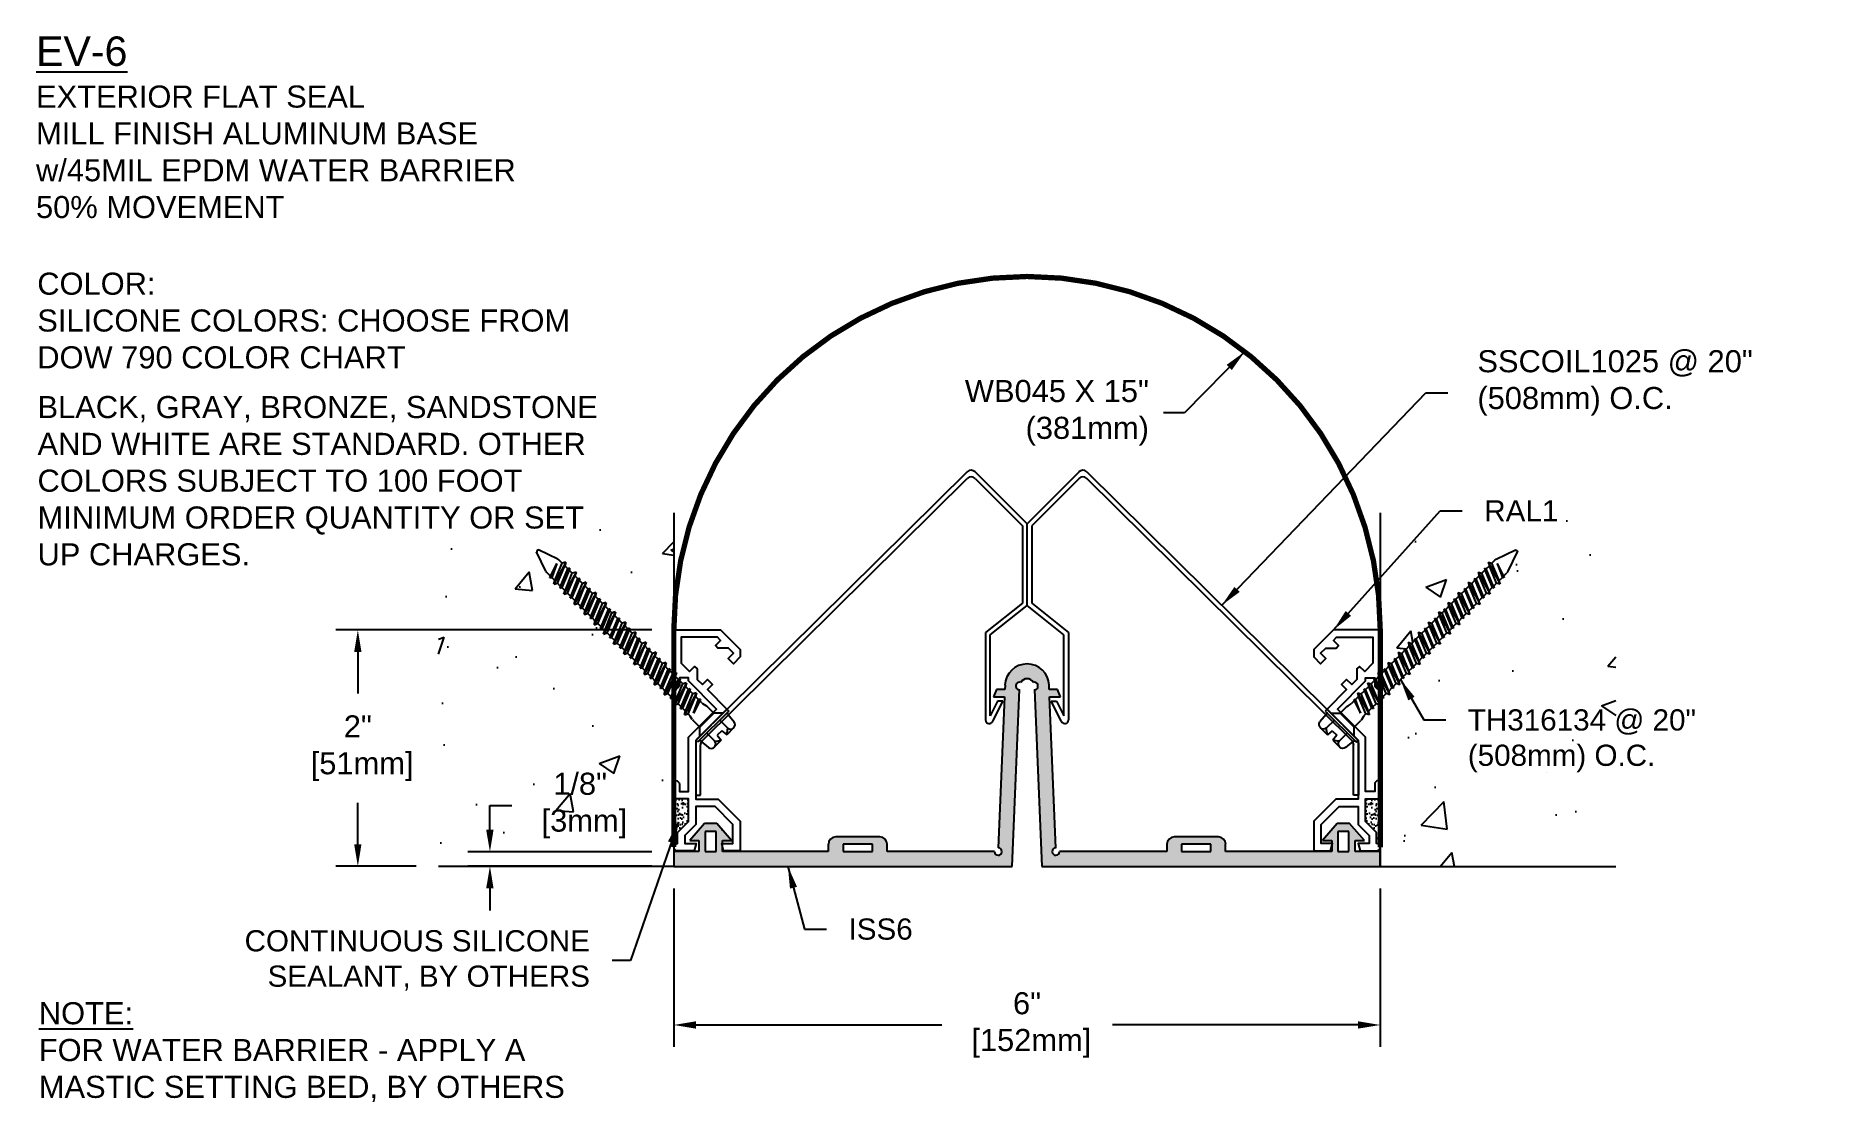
# Model space of a CAD drawing. Header units: inches. Extents: x -33.1 to -17.8, y 18.6 to 27.6.
import ezdxf

# ---------------------------------------------------------------- set-up
doc = ezdxf.new("R2010")
doc.units = ezdxf.units.IN
doc.header["$MEASUREMENT"] = 0
for name, color, linetype in [('Anchors', 4, 'Continuous'), ('Conditions', 1, 'Continuous'), ('Dimensions', 3, 'Continuous'), ('Fillers', 2, 'Continuous'), ('Metals', 7, 'Continuous'), ('TEXT', 2, 'Continuous')]:
    doc.layers.add(name, color=color, linetype=linetype)
doc.styles.add('ARIAL', font='arial.ttf')
doc.dimstyles.new('Arial', dxfattribs={"dimtxt": 0.1875, "dimasz": 0.1875, "dimexe": 0.1875, "dimexo": 0.1875, "dimgap": 0.1875, "dimtad": 0, "dimtih": 1, "dimtoh": 1, "dimdec": 4, "dimzin": 3, "dimdsep": 46, "dimlunit": 4, "dimtxsty": 'ARIAL', "dimcen": 0.1875, "dimadec": 0, "dimazin": 0, "dimtfac": 1, "dimtdec": 4, "dimtofl": 0, "dimtmove": 0, "dimatfit": 3, "dimfxl": 0, "dimfrac": 2, "dimtolj": 1, "dimtzin": 0, "dimarcsym": 0})

# ---------------------------------------------------------------- blocks, each defined once
blk = doc.blocks.new('*D7')
at = {"layer": 'DEFPOINTS', "color": 0}
for p in [(-27.679, 20.558), (-21.679, 20.558), (-27.679, 19.211)]:
    blk.add_point(p, dxfattribs=at)
at = {"layer": 'Dimensions', "color": 0, "lineweight": -2}
for p, q in [((-27.679, 20.37), (-27.679, 19.024)), ((-21.679, 20.37), (-21.679, 19.024)), ((-27.492, 19.211), (-25.404, 19.211)), ((-21.867, 19.211), (-23.954, 19.211))]:
    blk.add_line(p, q, dxfattribs=at)
at = {"layer": 'Dimensions', "color": 0}
for points in [[(-27.492, 19.242), (-27.492, 19.18), (-27.679, 19.211)], [(-21.867, 19.242), (-21.867, 19.18), (-21.679, 19.211)]]:
    blk.add_solid(points, dxfattribs=at)
at = {"layer": 'Dimensions', "color": 0, "insert": (-24.679, 19.211), "char_height": 0.1875, "attachment_point": 5, "style": 'ARIAL'}
blk.add_mtext('\\A1;6"\\P [152mm]', dxfattribs=at)
blk = doc.blocks.new('*D8')
at = {"layer": 'DEFPOINTS', "color": 0}
for p in [(-27.679, 22.565), (-30.363, 20.558), (-29.679, 20.558)]:
    blk.add_point(p, dxfattribs=at)
at = {"layer": 'Dimensions', "color": 0, "lineweight": -2}
for p, q in [((-27.867, 22.565), (-30.551, 22.565)), ((-30.363, 22.377), (-30.363, 22.026)), ((-30.363, 20.745), (-30.363, 21.097)), ((-29.867, 20.558), (-30.551, 20.558))]:
    blk.add_line(p, q, dxfattribs=at)
at = {"layer": 'Dimensions', "color": 0}
for points in [[(-30.394, 22.377), (-30.332, 22.377), (-30.363, 22.565)], [(-30.394, 20.745), (-30.332, 20.745), (-30.363, 20.558)]]:
    blk.add_solid(points, dxfattribs=at)
at = {"layer": 'Dimensions', "color": 0, "insert": (-30.363, 21.561), "char_height": 0.1875, "attachment_point": 5, "style": 'ARIAL'}
blk.add_mtext('\\A1;2"\\P [51mm]', dxfattribs=at)
blk = doc.blocks.new('A$CB0F2')
blk.add_lwpolyline([(0.029, 0.002, -0.958439), (0.032, 0.064), (0.032, 0.158), (0.125, 0.251), (0.125, 0.442), (0.001, 0.442), (0.001, 0.597), (0.017, 0.597, -0.414214), (0.048, 0.566), (0.048, 0.504), (0.125, 0.504), (0.125, 0.965), (0.364, 1.204), (0.125, 1.444), (0.125, 1.471), (0.048, 1.471), (0.048, 1.409, -0.414214), (0.017, 1.378), (0.001, 1.378), (0.001, 1.877), (0.397, 1.877), (0.564, 1.711), (0.564, 1.647), (0.507, 1.59), (0.463, 1.634), (0.508, 1.679), (0.464, 1.723), (0.375, 1.722), (0.354, 1.744), (0.398, 1.788), (0.371, 1.815), (0.063, 1.815), (0.063, 1.594), (0.133, 1.523), (0.177, 1.567), (0.199, 1.545), (0.199, 1.457), (0.243, 1.414), (0.286, 1.457), (0.33, 1.414), (0.286, 1.37), (0.452, 1.204), (0.187, 0.939), (0.187, 0.439), (0.377, 0.439), (0.564, 0.252), (0.564, 0.002), (0.423, 0.002), (0.407, 0.064), (0.502, 0.064), (0.502, 0.226), (0.351, 0.377), (0.187, 0.377), (0.187, 0.225), (0.094, 0.132), (0.094, 0.064), (0.189, 0.064), (0.172, 0.002), (0.029, 0.002)], format="xyb")
blk = doc.blocks.new('ral1')
blk.add_blockref('A$CB0F2', (-0.029, -0.002))
blk = doc.blocks.new('Th316134')
for p, q in [((-0.135, 1.779), (-0.129, 1.85)), ((-0.097, 1.877), (-0.027, 1.877)), ((-0.065, 1.769), (-0.065, 1.85)), ((-0.023, 1.833), (-0.027, 1.877)), ((-0.023, 1.833), (0.023, 1.833)), ((0.023, 1.833), (0.027, 1.877)), ((0.027, 1.877), (0.097, 1.877)), ((0.064, 1.769), (0.064, 1.85)), ((0.135, 1.779), (0.129, 1.85)), ((-0.157, 1.75), (-0.157, 1.769)), ((-0.157, 1.769), (0.157, 1.769)), ((-0.157, 1.75), (0.157, 1.75)), ((-0.115, 1.75), (-0.07, 1.705)), ((-0.07, 1.705), (-0.07, 1.638)), ((-0.07, 1.705), (0.07, 1.705)), ((0.115, 1.75), (0.07, 1.705)), ((0.07, 1.705), (0.07, 1.638)), ((0.157, 1.769), (0.157, 1.75)), ((-0.086, 1.516), (0.086, 1.566)), ((-0.074, 1.566), (0.032, 1.603)), ((-0.074, 1.566), (-0.062, 1.573)), ((-0.074, 1.566), (-0.062, 1.56)), ((-0.069, 1.628), (-0.063, 1.602)), ((-0.062, 1.573), (0.032, 1.603)), ((0.032, 1.603), (-0.062, 1.56)), ((-0.062, 1.593), (-0.062, 1.573)), ((0.062, 1.579), (-0.062, 1.529)), ((-0.062, 1.56), (-0.062, 1.529)), ((0.062, 1.553), (-0.062, 1.503)), ((0.062, 1.593), (0.062, 1.579)), ((0.086, 1.566), (0.062, 1.579)), ((0.086, 1.566), (0.062, 1.553)), ((0.062, 1.553), (0.062, 1.522)), ((0.069, 1.628), (0.063, 1.602)), ((-0.086, 1.516), (-0.062, 1.529)), ((-0.086, 1.516), (-0.062, 1.503)), ((-0.086, 1.414), (0.086, 1.465)), ((-0.086, 1.414), (-0.062, 1.427)), ((-0.086, 1.414), (-0.062, 1.401)), ((-0.074, 1.465), (0.074, 1.516)), ((-0.074, 1.465), (-0.062, 1.471)), ((-0.074, 1.465), (-0.062, 1.459)), ((-0.074, 1.363), (0.074, 1.414)), ((-0.062, 1.471), (0.062, 1.522)), ((0.062, 1.509), (-0.062, 1.459)), ((-0.062, 1.503), (-0.062, 1.471)), ((0.062, 1.478), (-0.062, 1.427)), ((-0.062, 1.459), (-0.062, 1.427)), ((0.062, 1.452), (-0.062, 1.401)), ((-0.062, 1.369), (0.062, 1.42)), ((0.062, 1.408), (-0.062, 1.357)), ((0.074, 1.516), (0.062, 1.522)), ((0.074, 1.516), (0.062, 1.509)), ((0.062, 1.509), (0.062, 1.478)), ((0.086, 1.465), (0.062, 1.478)), ((0.086, 1.465), (0.062, 1.452)), ((0.062, 1.452), (0.062, 1.42)), ((0.074, 1.414), (0.062, 1.42)), ((0.074, 1.414), (0.062, 1.408)), ((0.062, 1.408), (0.062, 1.376)), ((-0.086, 1.313), (0.086, 1.363)), ((-0.086, 1.313), (-0.062, 1.325)), ((-0.086, 1.313), (-0.062, 1.3)), ((-0.074, 1.363), (-0.062, 1.369)), ((-0.074, 1.363), (-0.062, 1.357)), ((-0.074, 1.262), (0.074, 1.313)), ((-0.062, 1.401), (-0.062, 1.369)), ((0.062, 1.376), (-0.062, 1.325)), ((-0.062, 1.357), (-0.062, 1.325)), ((0.062, 1.35), (-0.062, 1.3)), ((-0.062, 1.268), (0.062, 1.319)), ((0.062, 1.306), (-0.062, 1.256)), ((-0.062, 1.3), (-0.062, 1.268)), ((0.086, 1.363), (0.062, 1.376)), ((0.086, 1.363), (0.062, 1.35)), ((0.062, 1.35), (0.062, 1.319)), ((0.074, 1.313), (0.062, 1.319)), ((0.074, 1.313), (0.062, 1.306)), ((0.062, 1.306), (0.062, 1.275)), ((-0.086, 1.211), (0.086, 1.262)), ((-0.086, 1.211), (-0.062, 1.224)), ((-0.086, 1.211), (-0.062, 1.198)), ((-0.086, 1.109), (0.086, 1.16)), ((-0.074, 1.262), (-0.062, 1.268)), ((-0.074, 1.262), (-0.062, 1.256)), ((-0.074, 1.16), (0.074, 1.211)), ((-0.074, 1.16), (-0.062, 1.166)), ((-0.074, 1.16), (-0.062, 1.154)), ((0.062, 1.275), (-0.062, 1.224)), ((-0.062, 1.256), (-0.062, 1.224)), ((0.062, 1.249), (-0.062, 1.198)), ((-0.062, 1.166), (0.062, 1.217)), ((0.062, 1.205), (-0.062, 1.154)), ((-0.062, 1.198), (-0.062, 1.166)), ((0.062, 1.173), (-0.062, 1.122)), ((-0.062, 1.154), (-0.062, 1.122)), ((0.086, 1.262), (0.062, 1.275)), ((0.086, 1.262), (0.062, 1.249)), ((0.062, 1.249), (0.062, 1.217)), ((0.074, 1.211), (0.062, 1.217)), ((0.074, 1.211), (0.062, 1.205)), ((0.062, 1.205), (0.062, 1.173)), ((0.086, 1.16), (0.062, 1.173)), ((0.086, 1.16), (0.062, 1.147)), ((-0.086, 1.109), (-0.062, 1.122)), ((-0.086, 1.109), (-0.062, 1.096)), ((-0.086, 1.008), (0.086, 1.059)), ((-0.074, 1.059), (0.074, 1.109)), ((-0.074, 1.059), (-0.062, 1.065)), ((-0.074, 1.059), (-0.062, 1.052)), ((0.062, 1.147), (-0.062, 1.096)), ((-0.062, 1.065), (0.062, 1.116)), ((0.062, 1.103), (-0.062, 1.052)), ((-0.062, 1.096), (-0.062, 1.065)), ((0.062, 1.072), (-0.062, 1.021)), ((-0.062, 1.052), (-0.062, 1.021)), ((0.062, 1.046), (-0.062, 0.995)), ((0.062, 1.147), (0.062, 1.116)), ((0.074, 1.109), (0.062, 1.116)), ((0.074, 1.109), (0.062, 1.103)), ((0.062, 1.103), (0.062, 1.072)), ((0.086, 1.059), (0.062, 1.072)), ((0.086, 1.059), (0.062, 1.046)), ((0.062, 1.046), (0.062, 1.014)), ((-0.086, 1.008), (-0.062, 1.021)), ((-0.086, 1.008), (-0.062, 0.995)), ((-0.086, 0.906), (0.086, 0.957)), ((-0.086, 0.906), (-0.062, 0.919)), ((-0.086, 0.906), (-0.062, 0.893)), ((-0.074, 0.957), (0.074, 1.008)), ((-0.074, 0.957), (-0.062, 0.963)), ((-0.074, 0.957), (-0.062, 0.951)), ((-0.074, 0.855), (0.074, 0.906)), ((-0.062, 0.963), (0.062, 1.014)), ((0.062, 1.002), (-0.062, 0.951)), ((-0.062, 0.995), (-0.062, 0.963)), ((0.062, 0.97), (-0.062, 0.919)), ((-0.062, 0.951), (-0.062, 0.919)), ((0.062, 0.944), (-0.062, 0.893)), ((-0.062, 0.862), (0.062, 0.912)), ((0.062, 0.9), (-0.062, 0.849)), ((0.074, 1.008), (0.062, 1.014)), ((0.074, 1.008), (0.062, 1.002)), ((0.062, 1.002), (0.062, 0.97)), ((0.086, 0.957), (0.062, 0.97)), ((0.086, 0.957), (0.062, 0.944)), ((0.062, 0.944), (0.062, 0.912)), ((0.074, 0.906), (0.062, 0.912)), ((0.074, 0.906), (0.062, 0.9)), ((0.062, 0.9), (0.062, 0.868)), ((-0.086, 0.805), (0.086, 0.855)), ((-0.086, 0.805), (-0.062, 0.818)), ((-0.086, 0.805), (-0.062, 0.792)), ((-0.074, 0.855), (-0.062, 0.862)), ((-0.074, 0.855), (-0.062, 0.849)), ((-0.074, 0.754), (0.074, 0.805)), ((-0.062, 0.893), (-0.062, 0.862)), ((0.062, 0.868), (-0.062, 0.818)), ((-0.062, 0.849), (-0.062, 0.818)), ((0.062, 0.843), (-0.062, 0.792)), ((-0.062, 0.76), (0.062, 0.811)), ((0.062, 0.799), (-0.062, 0.748)), ((-0.062, 0.792), (-0.062, 0.76)), ((0.062, 0.767), (-0.062, 0.716)), ((0.086, 0.855), (0.062, 0.868)), ((0.086, 0.855), (0.062, 0.843)), ((0.062, 0.843), (0.062, 0.811)), ((0.074, 0.805), (0.062, 0.811)), ((0.074, 0.805), (0.062, 0.799)), ((0.062, 0.799), (0.062, 0.767)), ((0.086, 0.754), (0.062, 0.767)), ((-0.086, 0.703), (0.086, 0.754)), ((-0.086, 0.703), (-0.062, 0.716)), ((-0.086, 0.703), (-0.062, 0.69)), ((-0.086, 0.609), (0.086, 0.66)), ((-0.074, 0.754), (-0.062, 0.76)), ((-0.074, 0.754), (-0.062, 0.748)), ((-0.074, 0.66), (0.074, 0.711)), ((-0.074, 0.66), (-0.062, 0.666)), ((-0.074, 0.66), (-0.062, 0.654)), ((-0.062, 0.748), (-0.062, 0.716)), ((0.062, 0.741), (-0.062, 0.69)), ((-0.062, 0.666), (0.062, 0.717)), ((0.062, 0.705), (-0.062, 0.654)), ((-0.062, 0.698), (-0.062, 0.666)), ((0.062, 0.673), (-0.062, 0.622)), ((-0.062, 0.654), (-0.062, 0.622)), ((0.062, 0.647), (-0.062, 0.596)), ((0.086, 0.754), (0.062, 0.741)), ((0.062, 0.749), (0.062, 0.717)), ((0.074, 0.711), (0.062, 0.717)), ((0.074, 0.711), (0.062, 0.705)), ((0.062, 0.705), (0.062, 0.673)), ((0.086, 0.66), (0.062, 0.673)), ((0.086, 0.66), (0.062, 0.647)), ((0.062, 0.647), (0.062, 0.616)), ((-0.086, 0.609), (-0.062, 0.622)), ((-0.086, 0.609), (-0.062, 0.596)), ((-0.086, 0.508), (0.086, 0.559)), ((-0.086, 0.508), (-0.062, 0.521)), ((-0.074, 0.559), (0.074, 0.609)), ((-0.074, 0.559), (-0.062, 0.565)), ((-0.074, 0.559), (-0.062, 0.552)), ((-0.062, 0.565), (0.062, 0.616)), ((0.062, 0.603), (-0.062, 0.552)), ((-0.062, 0.596), (-0.062, 0.565)), ((0.062, 0.572), (-0.062, 0.521)), ((-0.062, 0.552), (-0.062, 0.521)), ((0.062, 0.546), (-0.062, 0.495)), ((-0.062, 0.463), (0.062, 0.514)), ((0.074, 0.609), (0.062, 0.616)), ((0.074, 0.609), (0.062, 0.603)), ((0.062, 0.603), (0.062, 0.572)), ((0.086, 0.559), (0.062, 0.572)), ((0.086, 0.559), (0.062, 0.546)), ((0.062, 0.546), (0.062, 0.514)), ((0.074, 0.508), (0.062, 0.514)), ((-0.086, 0.508), (-0.062, 0.495)), ((-0.086, 0.406), (0.086, 0.457)), ((-0.086, 0.406), (-0.062, 0.419)), ((-0.086, 0.406), (-0.062, 0.393)), ((-0.074, 0.457), (0.074, 0.508)), ((-0.074, 0.457), (-0.062, 0.463)), ((-0.074, 0.457), (-0.062, 0.451)), ((-0.074, 0.355), (0.074, 0.406)), ((0.062, 0.502), (-0.062, 0.451)), ((-0.062, 0.495), (-0.062, 0.463)), ((0.062, 0.47), (-0.062, 0.419)), ((-0.062, 0.451), (-0.062, 0.419)), ((0.062, 0.444), (-0.062, 0.393)), ((-0.062, 0.362), (0.062, 0.412)), ((0.062, 0.4), (-0.062, 0.349)), ((-0.062, 0.393), (-0.062, 0.362)), ((0.074, 0.508), (0.062, 0.502)), ((0.062, 0.502), (0.062, 0.47)), ((0.086, 0.457), (0.062, 0.47)), ((0.086, 0.457), (0.062, 0.444)), ((0.062, 0.444), (0.062, 0.412)), ((0.074, 0.406), (0.062, 0.412)), ((0.074, 0.406), (0.062, 0.4)), ((0.062, 0.4), (0.062, 0.368)), ((-0.086, 0.305), (0.086, 0.355)), ((-0.086, 0.305), (-0.062, 0.318)), ((-0.086, 0.305), (-0.062, 0.292)), ((-0.074, 0.355), (-0.062, 0.362)), ((-0.074, 0.355), (-0.062, 0.349)), ((-0.074, 0.254), (0.074, 0.305)), ((-0.074, 0.254), (-0.062, 0.26)), ((0.062, 0.368), (-0.062, 0.318)), ((-0.062, 0.349), (-0.062, 0.318)), ((0.062, 0.343), (-0.062, 0.292)), ((-0.062, 0.26), (0.062, 0.311)), ((0.062, 0.299), (-0.062, 0.248)), ((-0.062, 0.292), (-0.062, 0.26)), ((0.062, 0.267), (-0.062, 0.216)), ((0.086, 0.355), (0.062, 0.368)), ((0.086, 0.355), (0.062, 0.343)), ((0.062, 0.343), (0.062, 0.311)), ((0.074, 0.305), (0.062, 0.311)), ((0.074, 0.305), (0.062, 0.299)), ((0.062, 0.299), (0.062, 0.267)), ((0.086, 0.254), (0.062, 0.267)), ((-0.086, 0.203), (0.086, 0.254)), ((-0.086, 0.203), (-0.062, 0.216)), ((-0.086, 0.203), (-0.062, 0.19)), ((-0.074, 0.254), (-0.062, 0.248)), ((-0.062, 0.248), (-0.062, 0.216)), ((0.062, 0.241), (-0.062, 0.19)), ((-0.062, 0.19), (-0.062, 0.164)), ((-0.06, 0.149), (-0.01, 0.006)), ((-0.034, 0.166), (0.062, 0.209)), ((-0.034, 0.166), (0.074, 0.203)), ((0.062, 0.197), (-0.034, 0.166)), ((0.06, 0.149), (0.01, 0.006)), ((0.086, 0.254), (0.062, 0.241)), ((0.062, 0.241), (0.062, 0.209)), ((0.074, 0.203), (0.062, 0.209)), ((0.074, 0.203), (0.062, 0.197)), ((0.062, 0.197), (0.062, 0.164))]:
    blk.add_line(p, q)
for centre, radius, start, end in [((-0.097, 1.845), 0.0327, 9.285, 170.715), ((0, 1.788), 0.0896, 107.4215, 136.0407), ((0, 1.788), 0.0896, 43.9593, 72.5785), ((0.097, 1.845), 0.0327, 9.285, 170.715), ((-0.146, 1.78), 0.0112, 270, 355), ((0.146, 1.78), 0.0112, 185, 270), ((-0.023, 1.638), 0.0465, 180, 191.9357), ((-0.109, 1.593), 0.0465, 0, 11.9357), ((0.109, 1.593), 0.0465, 168.0643, 180), ((0.023, 1.638), 0.0465, 348.0643, 0), ((-0.016, 0.164), 0.0465, 180, 199.3058), ((0.016, 0.164), 0.0465, 340.6942, 0), ((0, 0.011), 0.0106, 204.1001, 335.8999)]:
    blk.add_arc(centre, radius, start, end)
blk = doc.blocks.new('*D9')
at = {"layer": 'DEFPOINTS', "color": 0}
for p in [(-27.679, 20.681), (-29.241, 20.558), (-27.679, 20.558)]:
    blk.add_point(p, dxfattribs=at)
at = {"layer": 'Dimensions', "color": 0, "lineweight": -2}
for p, q in [((-29.241, 20.869), (-29.241, 21.074)), ((-29.241, 21.074), (-29.054, 21.074)), ((-27.867, 20.681), (-29.429, 20.681)), ((-27.867, 20.558), (-29.429, 20.558)), ((-29.241, 20.37), (-29.241, 20.183))]:
    blk.add_line(p, q, dxfattribs=at)
at = {"layer": 'Dimensions', "color": 0}
for points in [[(-29.273, 20.869), (-29.21, 20.869), (-29.241, 20.681)], [(-29.273, 20.37), (-29.21, 20.37), (-29.241, 20.558)]]:
    blk.add_solid(points, dxfattribs=at)
at = {"layer": 'Dimensions', "color": 0, "insert": (-28.475, 21.074), "char_height": 0.1875, "attachment_point": 5, "style": 'ARIAL'}
blk.add_mtext('\\A1;1/8"\\P [3mm]', dxfattribs=at)
blk = doc.blocks.new('ISS6')
h = blk.add_hatch(color=256)
h.dxf.hatch_style = 1
h.paths.add_polyline_path([(2.936, 1.5, -1.123662), (2.946, 1.561, -0.575948), (3.054, 1.561, -1.123662), (3.064, 1.5), (3.125, 0), (6, 0), (6, 0.125), (5.787, 0.125), (5.787, 0.218), (5.865, 0.218), (5.74, 0.363), (5.635, 0.363), (5.51, 0.218), (5.588, 0.218), (5.588, 0.125), (4.687, 0.125), (4.687, 0.187, 0.414214), (4.625, 0.25), (4.25, 0.25, 0.414214), (4.187, 0.187), (4.187, 0.125), (3.276, 0.125, -2.346244), (3.244, 0.156), (3.191, 1.438), (3.284, 1.438), (3.259, 1.5), (3.189, 1.5), (3.187, 1.538, 0.960016), (2.813, 1.538), (2.811, 1.5), (2.741, 1.5), (2.716, 1.438), (2.809, 1.438), (2.756, 0.156, -2.346244), (2.724, 0.125), (1.812, 0.125), (1.812, 0.187, 0.414214), (1.75, 0.25), (1.375, 0.25, 0.414214), (1.312, 0.187), (1.312, 0.125), (0.413, 0.125), (0.413, 0.218), (0.49, 0.218), (0.365, 0.363), (0.26, 0.363), (0.135, 0.218), (0.212, 0.218), (0.212, 0.125), (0, 0.125), (0, 0), (2.875, 0)])
h.paths.add_polyline_path([(1.688, 0.125), (1.438, 0.125), (1.438, 0.187), (1.688, 0.187)], flags=16)
h.paths.add_polyline_path([(4.312, 0.125), (4.312, 0.187), (4.562, 0.187), (4.562, 0.125)], flags=16)
h.paths.add_polyline_path([(0.359, 0.125), (0.266, 0.125), (0.266, 0.297), (0.359, 0.297)], flags=16)
h.paths.add_polyline_path([(5.641, 0.125), (5.641, 0.297), (5.734, 0.297), (5.734, 0.125)], flags=16)
for p, q in [((2.813, 1.538), (2.811, 1.5)), ((3.189, 1.5), (3.187, 1.538)), ((2.741, 1.5), (2.716, 1.438)), ((2.716, 1.438), (2.809, 1.438)), ((2.811, 1.5), (2.741, 1.5)), ((2.809, 1.438), (2.756, 0.156)), ((2.875, 0), (2.936, 1.5)), ((3.064, 1.5), (3.125, 0)), ((3.259, 1.5), (3.189, 1.5)), ((3.191, 1.438), (3.284, 1.438)), ((3.244, 0.156), (3.191, 1.438)), ((3.284, 1.438), (3.259, 1.5)), ((0.26, 0.363), (0.135, 0.218)), ((0.365, 0.363), (0.26, 0.363)), ((0.49, 0.218), (0.365, 0.363)), ((5.635, 0.363), (5.51, 0.218)), ((5.74, 0.363), (5.635, 0.363)), ((5.865, 0.218), (5.74, 0.363)), ((0.135, 0.218), (0.212, 0.218)), ((0.212, 0.218), (0.212, 0.125)), ((0.359, 0.297), (0.266, 0.297)), ((0.266, 0.297), (0.266, 0.125)), ((0.359, 0.125), (0.359, 0.297)), ((0.413, 0.218), (0.49, 0.218)), ((0.413, 0.125), (0.413, 0.218)), ((1.312, 0.187), (1.312, 0.125)), ((1.75, 0.25), (1.375, 0.25)), ((1.688, 0.187), (1.438, 0.187)), ((1.438, 0.187), (1.438, 0.125)), ((1.688, 0.125), (1.688, 0.187)), ((1.812, 0.125), (1.812, 0.187)), ((4.187, 0.187), (4.187, 0.125)), ((4.625, 0.25), (4.25, 0.25)), ((4.562, 0.187), (4.312, 0.187)), ((4.312, 0.187), (4.312, 0.125)), ((4.562, 0.125), (4.562, 0.187)), ((4.687, 0.125), (4.687, 0.187)), ((5.51, 0.218), (5.588, 0.218)), ((5.588, 0.218), (5.588, 0.125)), ((5.734, 0.297), (5.641, 0.297)), ((5.641, 0.297), (5.641, 0.125)), ((5.734, 0.125), (5.734, 0.297)), ((5.787, 0.218), (5.865, 0.218)), ((5.787, 0.125), (5.787, 0.218)), ((0, 0.125), (0, 0)), ((0.212, 0.125), (0, 0.125)), ((0, 0), (2.875, 0)), ((0.266, 0.125), (0.359, 0.125)), ((1.312, 0.125), (0.413, 0.125)), ((1.438, 0.125), (1.688, 0.125)), ((2.724, 0.125), (1.812, 0.125)), ((3.125, 0), (6, 0)), ((4.187, 0.125), (3.276, 0.125)), ((4.312, 0.125), (4.562, 0.125)), ((5.588, 0.125), (4.687, 0.125)), ((5.641, 0.125), (5.734, 0.125)), ((6, 0.125), (5.787, 0.125)), ((6, 0), (6, 0.125))]:
    blk.add_line(p, q)
for centre, radius, start, end in [((3, 1.53), 0.188, 2.3373, 177.6627), ((2.937, 1.531), 0.0313, 74.3323, 267.6627), ((3, 1.53), 0.0625, 30.1206, 149.8794), ((3.062, 1.531), 0.0313, 272.3373, 105.6677), ((1.375, 0.187), 0.0625, 90, 180), ((1.75, 0.187), 0.0625, 0, 90), ((2.755, 0.125), 0.0313, 180, 87.6627), ((3.245, 0.125), 0.0313, 92.3373, 0), ((4.25, 0.187), 0.0625, 90, 180), ((4.625, 0.187), 0.0625, 0, 90)]:
    blk.add_arc(centre, radius, start, end)
blk = doc.blocks.new('SS2C6')
at = {"layer": 'Metals'}
for p, q in [((2.43, 2.779), (0.137, 0.514)), ((2.938, 2.338), (2.496, 2.779)), ((2.938, 2.338), (3.379, 2.779)), ((3.445, 2.779), (5.738, 0.514)), ((0.177, 0.495), (2.43, 2.723)), ((2.496, 2.723), (2.898, 2.322)), ((3.379, 2.723), (2.977, 2.322)), ((5.698, 0.495), (3.445, 2.723)), ((2.898, 2.322), (2.898, 1.665)), ((2.938, 1.645), (2.938, 2.338)), ((2.938, 1.645), (2.938, 2.338)), ((2.938, 1.645), (2.938, 2.338)), ((2.938, 1.645), (2.938, 2.338)), ((2.977, 2.322), (2.977, 1.665)), ((2.898, 1.665), (2.585, 1.415)), ((2.625, 1.395), (2.938, 1.645)), ((3.25, 1.395), (2.938, 1.645)), ((2.977, 1.665), (3.29, 1.415)), ((2.585, 1.415), (2.585, 0.674)), ((2.625, 0.708), (2.625, 1.395)), ((3.25, 0.708), (3.25, 1.395)), ((3.29, 1.415), (3.29, 0.674)), ((2.688, 0.833), (2.625, 0.708)), ((2.646, 0.66), (2.732, 0.833)), ((2.732, 0.833), (2.688, 0.833)), ((3.229, 0.66), (3.143, 0.833)), ((3.143, 0.833), (3.188, 0.833)), ((3.188, 0.833), (3.25, 0.708)), ((0.124, 0.48), (0.124, 0.035)), ((0.164, 0.035), (0.164, 0.461)), ((5.711, 0.035), (5.711, 0.461)), ((5.752, 0.48), (5.752, 0.035)), ((0.124, 0.035), (0.164, 0.035)), ((5.752, 0.035), (5.711, 0.035))]:
    blk.add_line(p, q, dxfattribs=at)
for centre, radius, start, end in [((2.463, 2.746), 0.0469, 45, 134.6599), ((3.412, 2.746), 0.0469, 45.3401, 135), ((2.463, 2.69), 0.0469, 45, 134.6962), ((3.412, 2.69), 0.0469, 45.3038, 135), ((2.617, 0.674), 0.032, 180, 333.4349), ((3.258, 0.674), 0.032, 206.5651, 0), ((0.17, 0.48), 0.0469, 134.6599, 180), ((0.21, 0.461), 0.0469, 134.6962, 180), ((5.665, 0.461), 0.0469, 0, 45.3038), ((5.705, 0.48), 0.0469, 0, 45.3401)]:
    blk.add_arc(centre, radius, start, end, dxfattribs=at)

msp = doc.modelspace()

# ---------------------------------------------------------------- hatches: boundary and pattern name
at = {"layer": 'Conditions'}
h = msp.add_hatch(dxfattribs=at)
h.set_pattern_fill('AR-CONC', color=256, scale=0.25, style=0)
h.set_pattern_definition([(50, (-29.7818, 17.4272), (1.79315, -0.15688), [0.1875, -2.0625]), (355, (-29.7818, 17.4272), (-0.3469, 1.8805), [0.15, -1.65]), (100.45, (-29.6324, 17.4141), (1.44627, 1.7236), [0.15935, -1.75286]), (46.184, (-29.7818, 17.9272), (2.6681, -0.4138), [0.28125, -3.09375]), (96.636, (-29.5594, 17.8927), (2.3367, 2.4353), [0.239, -2.6293]), (351.184, (-29.7818, 17.9272), (2.3367, 2.4353), [0.225, -2.475]), (21, (-29.5318, 17.8022), (1.49227, -1.00655), [0.1875, -2.0625]), (326, (-29.5318, 17.8022), (0.6083, 1.8129), [0.15, -1.65]), (71.45, (-29.4074, 17.7183), (2.10056, 0.80633), [0.15935, -1.75286]), (37.5, (-29.7818, 17.4272), (0.0304, 0.832235), [0, -1.63, 0, -1.675, 0, -1.65625]), (7.5, (-29.7818, 17.4272), (0.65767, 0.98603), [0, -0.955, 0, -1.5925, 0, -0.63125]), (327.5, (-30.3393, 17.4272), (1.334556, -0.05639), [0, -0.625, 0, -1.95, 0, -2.5875]), (317.5, (-30.5893, 17.4272), (1.45797, 0.25026), [0, -0.8125, 0, -1.295, 0, -1.8375])])
h.paths.add_polyline_path([(-27.67902, 21.9727), (-27.69208, 21.98576), (-27.70697, 21.98129), (-27.7025, 21.99619), (-27.72931, 22.02299), (-27.76054, 22.01363), (-27.75118, 22.04486), (-27.77798, 22.07167), (-27.79288, 22.0672), (-27.78841, 22.08209), (-27.81522, 22.1089), (-27.84645, 22.09953), (-27.83708, 22.13076), (-27.86389, 22.15757), (-27.87878, 22.1531), (-27.87431, 22.168), (-27.90112, 22.1948), (-27.93235, 22.18543), (-27.92298, 22.21667), (-27.94979, 22.24347), (-27.96468, 22.23901), (-27.96022, 22.2539), (-27.98702, 22.28071), (-28.01825, 22.27134), (-28.00889, 22.30257), (-28.03569, 22.32938), (-28.05059, 22.32491), (-28.04612, 22.3398), (-28.07293, 22.36661), (-28.10416, 22.35724), (-28.09479, 22.38847), (-28.1216, 22.41528), (-28.13649, 22.41081), (-28.13202, 22.42571), (-28.15883, 22.45251), (-28.19006, 22.44315), (-28.18069, 22.47438), (-28.2075, 22.50118), (-28.22239, 22.49672), (-28.21793, 22.51161), (-28.24473, 22.53842), (-28.27597, 22.52905), (-28.2666, 22.56028), (-28.2868, 22.58048), (-28.30169, 22.57601), (-28.29722, 22.59091), (-28.32403, 22.61771), (-28.35526, 22.60835), (-28.34589, 22.63958), (-28.3727, 22.66638), (-28.38759, 22.66192), (-28.38313, 22.67681), (-28.40993, 22.70362), (-28.44117, 22.69425), (-28.4318, 22.72548), (-28.4586, 22.75229), (-28.4735, 22.74782), (-28.46903, 22.76271), (-28.49584, 22.78952), (-28.52707, 22.78015), (-28.5177, 22.81138), (-28.54451, 22.83819), (-28.5594, 22.83372), (-28.55493, 22.84862), (-28.58174, 22.87542), (-28.61297, 22.86606), (-28.60361, 22.89729), (-28.63041, 22.92409), (-28.64531, 22.91963), (-28.64084, 22.93452), (-28.66764, 22.96133), (-28.69888, 22.95196), (-28.68951, 22.98319), (-28.71632, 23.01), (-28.73121, 23.00553), (-28.72674, 23.02042), (-28.75433, 23.04802, -0.08443704), (-28.76513, 23.06323), (-28.84264, 23.22433, -0.77412328), (-28.82534, 23.24162), (-28.66424, 23.16411, -0.08443704), (-28.64903, 23.15332), (-28.62716, 23.13145), (-28.59592, 23.14082), (-28.60529, 23.10958), (-28.57849, 23.08278), (-28.56359, 23.08724), (-28.56806, 23.07235), (-28.54125, 23.04554), (-28.51002, 23.05491), (-28.51939, 23.02368), (-28.49258, 22.99687), (-28.47769, 23.00134), (-28.48216, 22.98645), (-28.45535, 22.95964), (-28.42412, 22.96901), (-28.43348, 22.93778), (-28.40668, 22.91097), (-28.39178, 22.91544), (-28.39625, 22.90054), (-28.36944, 22.87374), (-28.33821, 22.88311), (-28.34758, 22.85187), (-28.32077, 22.82507), (-28.30588, 22.82953), (-28.31035, 22.81464), (-28.28354, 22.78783), (-28.25231, 22.7972), (-28.26168, 22.76597), (-28.23487, 22.73916), (-28.21998, 22.74363), (-28.22444, 22.72874), (-28.20425, 22.70854), (-28.17301, 22.71791), (-28.18238, 22.68667), (-28.15557, 22.65987), (-28.14068, 22.66433), (-28.14515, 22.64944), (-28.11834, 22.62263), (-28.08711, 22.632), (-28.09648, 22.60077), (-28.06967, 22.57396), (-28.05478, 22.57843), (-28.05924, 22.56354), (-28.03244, 22.53673), (-28.00121, 22.5461), (-28.01057, 22.51487), (-27.98377, 22.48806), (-27.96887, 22.49253), (-27.97334, 22.47763), (-27.94653, 22.45083), (-27.9153, 22.46019), (-27.92467, 22.42896), (-27.89786, 22.40216), (-27.88297, 22.40662), (-27.88744, 22.39173), (-27.86063, 22.36492), (-27.8294, 22.37429), (-27.83877, 22.34306), (-27.81196, 22.31625), (-27.79707, 22.32072), (-27.80153, 22.30583), (-27.77473, 22.27902), (-27.74349, 22.28839), (-27.75286, 22.25715), (-27.72606, 22.23035), (-27.71116, 22.23482), (-27.71563, 22.21992), (-27.68882, 22.19312), (-27.67908, 22.19604), (-27.67908, 22.5649), (-27.67902, 22.5649), (-27.67902, 23.55752), (-29.67902, 23.55752), (-29.67902, 20.55752), (-27.67902, 20.55752), (-27.67902, 20.71894, -0.03167313), (-27.67902, 20.72286), (-27.67902, 21.1299), (-27.67908, 21.1299), (-27.67908, 21.2849), (-27.67902, 21.2849)])
h = msp.add_hatch(dxfattribs=at)
h.set_pattern_fill('AR-CONC', color=256, scale=0.25, style=0)
h.set_pattern_definition([(50, (2, 0), (1.79315, -0.15688), [0.1875, -2.0625]), (355, (2, 0), (-0.34688, 1.88048), [0.15, -1.65]), (100.4514, (2.1494, -0.013), (1.44627, 1.7236), [0.15935, -1.752855]), (46.184, (2, 0.5), (2.6681, -0.4138), [0.28125, -3.09375]), (96.636, (2.2223, 0.4655), (2.33665, 2.4353), [0.23903, -2.62928]), (351.184, (2, 0.5), (2.33665, 2.4353), [0.225, -2.475]), (21, (2.25, 0.375), (1.49227, -1.00655), [0.1875, -2.0625]), (326, (2.25, 0.375), (0.60829, 1.81288), [0.15, -1.65]), (71.4514, (2.3744, 0.2911), (2.10056, 0.80633), [0.15935, -1.752855]), (37.5, (2, 0), (0.0304, 0.832235), [0, -1.63, 0, -1.675, 0, -1.65625]), (7.5, (2, 0), (0.657674, 0.98603), [0, -0.955, 0, -1.5925, 0, -0.63125]), (327.5, (1.4425, 0), (1.334556, -0.056387), [0, -0.625, 0, -1.95, 0, -2.5875]), (317.5, (1.1925, 0), (1.457965, 0.250262), [0, -0.8125, 0, -1.295, 0, -1.8375])])
h.paths.add_polyline_path([(-19.67902, 23.55752), (-21.67902, 23.55752), (-21.67902, 22.5649), (-21.67895, 22.5649), (-21.67895, 22.19604), (-21.66921, 22.19312), (-21.6424, 22.21992), (-21.64687, 22.23482), (-21.63198, 22.23035), (-21.60517, 22.25715), (-21.61454, 22.28839), (-21.58331, 22.27902), (-21.5565, 22.30583), (-21.56097, 22.32072), (-21.54607, 22.31625), (-21.51927, 22.34306), (-21.52863, 22.37429), (-21.4974, 22.36492), (-21.4706, 22.39173), (-21.47506, 22.40662), (-21.46017, 22.40216), (-21.43336, 22.42896), (-21.44273, 22.46019), (-21.4115, 22.45083), (-21.38469, 22.47763), (-21.38916, 22.49253), (-21.37427, 22.48806), (-21.34746, 22.51487), (-21.35683, 22.5461), (-21.3256, 22.53673), (-21.29879, 22.56354), (-21.30326, 22.57843), (-21.28836, 22.57396), (-21.26156, 22.60077), (-21.27092, 22.632), (-21.23969, 22.62263), (-21.21288, 22.64944), (-21.21735, 22.66433), (-21.20246, 22.65987), (-21.17565, 22.68667), (-21.18502, 22.71791), (-21.15379, 22.70854), (-21.13359, 22.72874), (-21.13806, 22.74363), (-21.12316, 22.73916), (-21.09636, 22.76597), (-21.10572, 22.7972), (-21.07449, 22.78783), (-21.04769, 22.81464), (-21.05215, 22.82953), (-21.03726, 22.82507), (-21.01045, 22.85187), (-21.01982, 22.88311), (-20.98859, 22.87374), (-20.96178, 22.90054), (-20.96625, 22.91544), (-20.95136, 22.91097), (-20.92455, 22.93778), (-20.93392, 22.96901), (-20.90268, 22.95964), (-20.87588, 22.98645), (-20.88034, 23.00134), (-20.86545, 22.99687), (-20.83865, 23.02368), (-20.84801, 23.05491), (-20.81678, 23.04554), (-20.78997, 23.07235), (-20.79444, 23.08724), (-20.77955, 23.08278), (-20.75274, 23.10958), (-20.76211, 23.14082), (-20.73088, 23.13145), (-20.709, 23.15332, -0.08443704), (-20.69379, 23.16411), (-20.53269, 23.24162, -0.77412328), (-20.5154, 23.22433), (-20.59291, 23.06323, -0.08443704), (-20.6037, 23.04802), (-20.63129, 23.02042), (-20.62682, 23.00553), (-20.64172, 23.01), (-20.66852, 22.98319), (-20.65916, 22.95196), (-20.69039, 22.96133), (-20.71719, 22.93452), (-20.71273, 22.91963), (-20.72762, 22.92409), (-20.75443, 22.89729), (-20.74506, 22.86606), (-20.77629, 22.87542), (-20.8031, 22.84862), (-20.79863, 22.83372), (-20.81352, 22.83819), (-20.84033, 22.81138), (-20.83096, 22.78015), (-20.8622, 22.78952), (-20.889, 22.76271), (-20.88454, 22.74782), (-20.89943, 22.75229), (-20.92624, 22.72548), (-20.91687, 22.69425), (-20.9481, 22.70362), (-20.97491, 22.67681), (-20.97044, 22.66192), (-20.98533, 22.66638), (-21.01214, 22.63958), (-21.00277, 22.60835), (-21.034, 22.61771), (-21.06081, 22.59091), (-21.05634, 22.57601), (-21.07124, 22.58048), (-21.09143, 22.56028), (-21.08207, 22.52905), (-21.1133, 22.53842), (-21.14011, 22.51161), (-21.13564, 22.49672), (-21.15053, 22.50118), (-21.17734, 22.47438), (-21.16797, 22.44315), (-21.1992, 22.45251), (-21.22601, 22.42571), (-21.22154, 22.41081), (-21.23644, 22.41528), (-21.26324, 22.38847), (-21.25387, 22.35724), (-21.28511, 22.36661), (-21.31191, 22.3398), (-21.30745, 22.32491), (-21.32234, 22.32938), (-21.34915, 22.30257), (-21.33978, 22.27134), (-21.37101, 22.28071), (-21.39782, 22.2539), (-21.39335, 22.23901), (-21.40824, 22.24347), (-21.43505, 22.21667), (-21.42568, 22.18543), (-21.45691, 22.1948), (-21.48372, 22.168), (-21.47925, 22.1531), (-21.49415, 22.15757), (-21.52095, 22.13076), (-21.51159, 22.09953), (-21.54282, 22.1089), (-21.56962, 22.08209), (-21.56516, 22.0672), (-21.58005, 22.07167), (-21.60686, 22.04486), (-21.59749, 22.01363), (-21.62872, 22.02299), (-21.65553, 21.99619), (-21.65106, 21.98129), (-21.66595, 21.98576), (-21.67902, 21.9727), (-21.67902, 21.2849), (-21.67895, 21.2849), (-21.67895, 21.1299), (-21.67902, 21.1299), (-21.67902, 20.72286, -0.03167313), (-21.67902, 20.71894), (-21.67902, 20.55752), (-19.67902, 20.55752)])
h.paths.add_polyline_path([(-20.15778, 22.90378), (-17.81643, 22.90378), (-17.81643, 22.27681), (-20.15778, 22.27681)], flags=9)
h = msp.add_hatch(dxfattribs=at)
h.set_pattern_fill('AR-SAND', color=256, scale=0.0325, style=0)
h.set_pattern_definition([(37.5, (-29.679016, 20.55752), (-0.0020473, 0.0626218), [0, -0.0494, 0, -0.05525, 0, -0.0528125]), (7.5, (-29.67902, 20.55752), (0.0575177, 0.0917197), [0, -0.02665, 0, -0.044525, 0, -0.0170625]), (327.5, (-29.71899, 20.55752), (0.1012096, 0.0001839), [0, -0.01625, 0, -0.0585, 0, -0.076375]), (317.5, (-29.71899, 20.55752), (0.097699, 0.0285245), [0, -0.008125, 0, -0.03835, 0, -0.043875])])
h.paths.add_polyline_path([(-27.55508, 21.1299), (-27.67902, 21.1299), (-27.67902, 20.72286, -0.39578537), (-27.64808, 20.7519), (-27.64808, 20.8459), (-27.55508, 20.9389)])
h = msp.add_hatch(dxfattribs=at)
h.set_pattern_fill('AR-SAND', color=256, scale=0.0325, style=0)
h.set_pattern_definition([(142.5, (-19.679016, 20.55752), (0.0020473, 0.0626218), [0, -0.0494, 0, -0.05525, 0, -0.0528125]), (172.5, (-19.67902, 20.55752), (-0.0575177, 0.0917197), [0, -0.02665, 0, -0.044525, 0, -0.0170625]), (212.5, (-19.63904, 20.55752), (-0.1012096, 0.0001839), [0, -0.01625, 0, -0.0585, 0, -0.076375]), (222.5, (-19.63904, 20.55752), (-0.097699, 0.0285245), [0, -0.008125, 0, -0.03835, 0, -0.043875])])
h.paths.add_polyline_path([(-21.80295, 21.1299), (-21.67902, 21.1299), (-21.67902, 20.72286, 0.39578537), (-21.70995, 20.7519), (-21.70995, 20.8459), (-21.80295, 20.9389)])

# ---------------------------------------------------------------- linework, layer by layer
msp.add_point((-27.26946, 20.86756))
for points in [[(-27.67902, 23.55752), (-27.67902, 20.55752), (-29.67902, 20.55752)], [(-21.67902, 23.55752), (-21.67902, 20.55752), (-19.67902, 20.55752)]]:
    msp.add_lwpolyline(points, dxfattribs=at)
at = {"layer": 'Fillers', "const_width": 0.045}
msp.add_lwpolyline([(-27.67902, 20.72286), (-27.67902, 22.5649, -1), (-21.67902, 22.5649), (-21.67902, 20.71894)], format="xyb", dxfattribs=at)

# ---------------------------------------------------------------- block references
at = {"layer": 'Anchors', "yscale": 1.196172248803835, "zscale": 1.196172248803835}
for p, xscale, rotation in [((-28.84068, 23.23967), 1.196172248803835, 225.0000000000001), ((-20.51735, 23.23967), -1.196172248803835, 134.9999999999966)]:
    msp.add_blockref('Th316134', p, dxfattribs=dict(at, xscale=xscale, rotation=rotation))
at = {"layer": 'Fillers'}
msp.add_blockref('ISS6', (-27.67902, 20.55752), dxfattribs=at)
at = {"layer": 'Metals'}
for name, p in [('SS2C6', (-27.61658, 21.1269)), ('ral1', (-27.65072, 20.6899))]:
    msp.add_blockref(name, p, dxfattribs=at)
at = {"layer": 'Metals', "xscale": -1, "rotation": 359.9999999999968}
msp.add_blockref('ral1', (-21.70732, 20.6899), dxfattribs=at)

# ---------------------------------------------------------------- texts
at = {"layer": 'TEXT', "attachment_point": 1, "style": 'ARIAL'}
for s, insert, char_height, width in [('{\\LEV-6\\P\\H0.75x;\\lEXTERIOR FLAT SEAL\\PMILL FINISH ALUMINUM BASE\\Pw/45MIL EPDM WATER BARRIER\\P50% MOVEMENT}', (-33.09626, 27.60253), 0.25, 5.125), ('COLOR:{\\L                             \\~\\P}SILICONE COLORS: CHOOSE FROM DOW 790 COLOR CHART', (-33.08568, 25.59736), 0.1875, 5.0791442), ('BLACK, GRAY, BRONZE, SANDSTONE AND WHITE ARE STANDARD. OTHER COLORS SUBJECT TO 100 FOOT  MINIMUM ORDER QUANTITY OR SET UP CHARGES.', (-33.08354, 24.5502), 0.1875, 4.8604679), ('{\\LNOTE:}\\PFOR WATER BARRIER - APPLY A MASTIC SETTING BED, BY OTHERS', (-33.07262, 19.40452), 0.1875, 5.102323)]:
    msp.add_mtext(s, dxfattribs=dict(at, insert=insert, char_height=char_height, width=width))
at = {"layer": 'TEXT', "style": 'ARIAL'}
for s, insert, char_height, attachment_point in [('SSCOIL1025 @ 20"\\P(508mm) O.C.', (-20.85382, 24.93933), 0.1875, 1), ('WB045 X 15"\\P(381mm)', (-23.64369, 24.40805), 0.1875, 6), ('\\A1;RAL1', (-20.79531, 23.48543), 0.18, 7), ('\\A1;TH316134 @ 20"\\P(508mm) O.C.', (-20.93521, 21.89044), 0.18, 1), ('CONTINUOUS SILICONE\\PSEALANT, BY OTHERS', (-28.39129, 19.75866), 0.18, 6), ('ISS6', (-26.19517, 20.11512), 0.18, 1)]:
    msp.add_mtext(s, dxfattribs=dict(at, insert=insert, char_height=char_height, attachment_point=attachment_point))

# ---------------------------------------------------------------- dimensions: what is measured, and where the dimension line sits
at = {"layer": 'Dimensions'}
for base, p1, p2, picture, middle in [((-30.36304, 20.55752), (-27.67908, 22.5649), (-29.67902, 20.55752), '*D8', (-30.36304, 21.56121)), ((-29.24129, 20.55752), (-27.67902, 20.68135), (-27.67902, 20.55752), '*D9', (-28.47459, 21.07447))]:
    dim = msp.add_linear_dim(base=base, p1=p1, p2=p2, angle=90, dimstyle='Arial', override={"dimpost": '\\X'}, dxfattribs=at)
    dim.commit()
    dim.dimension.update_dxf_attribs({"geometry": picture, "text_midpoint": middle, "dimtype": 160})
dim = msp.add_linear_dim(base=(-27.67902, 19.21115), p1=(-21.67902, 20.55752), p2=(-27.67902, 20.55752), dimstyle='Arial', override={"dimpost": '\\X'}, dxfattribs=at)
dim.commit()
dim.dimension.update_dxf_attribs({"geometry": '*D7', "text_midpoint": (-24.67902, 19.21115), "dimtype": 160})

# ---------------------------------------------------------------- leaders
at = {"layer": 'TEXT'}
msp.add_leader([(-22.82936, 24.92684), (-23.34144, 24.40805), (-23.51869, 24.40805)], dimstyle='Arial', dxfattribs=at)
for points, override in [([(-23.0254, 22.77353), (-21.29132, 24.57596), (-21.10382, 24.57596)], {"dimgap": 0.25}), ([(-22.0753, 22.5649), (-21.17031, 23.57543), (-20.98281, 23.57543)], {"dimgap": 0.1875}), ([(-21.50755, 22.14417), (-21.31021, 21.80044), (-21.12271, 21.80044)], {"dimgap": 0.1875}), ([(-26.71027, 20.55752), (-26.57017, 20.02512), (-26.38267, 20.02512)], {"dimgap": 0.1875})]:
    msp.add_leader(points, dimstyle='Arial', override=override, dxfattribs=at)
at = {"layer": 'TEXT', "annotation_type": 0, "has_hookline": 1, "hookline_direction": 1, "text_width": 2.90799}
msp.add_leader([(-27.63817, 20.93659), (-28.04731, 19.75866), (-28.20379, 19.75866)], dimstyle='Arial', override={"dimgap": 0.1875}, dxfattribs=at)

doc.saveas('drawing.dxf')
